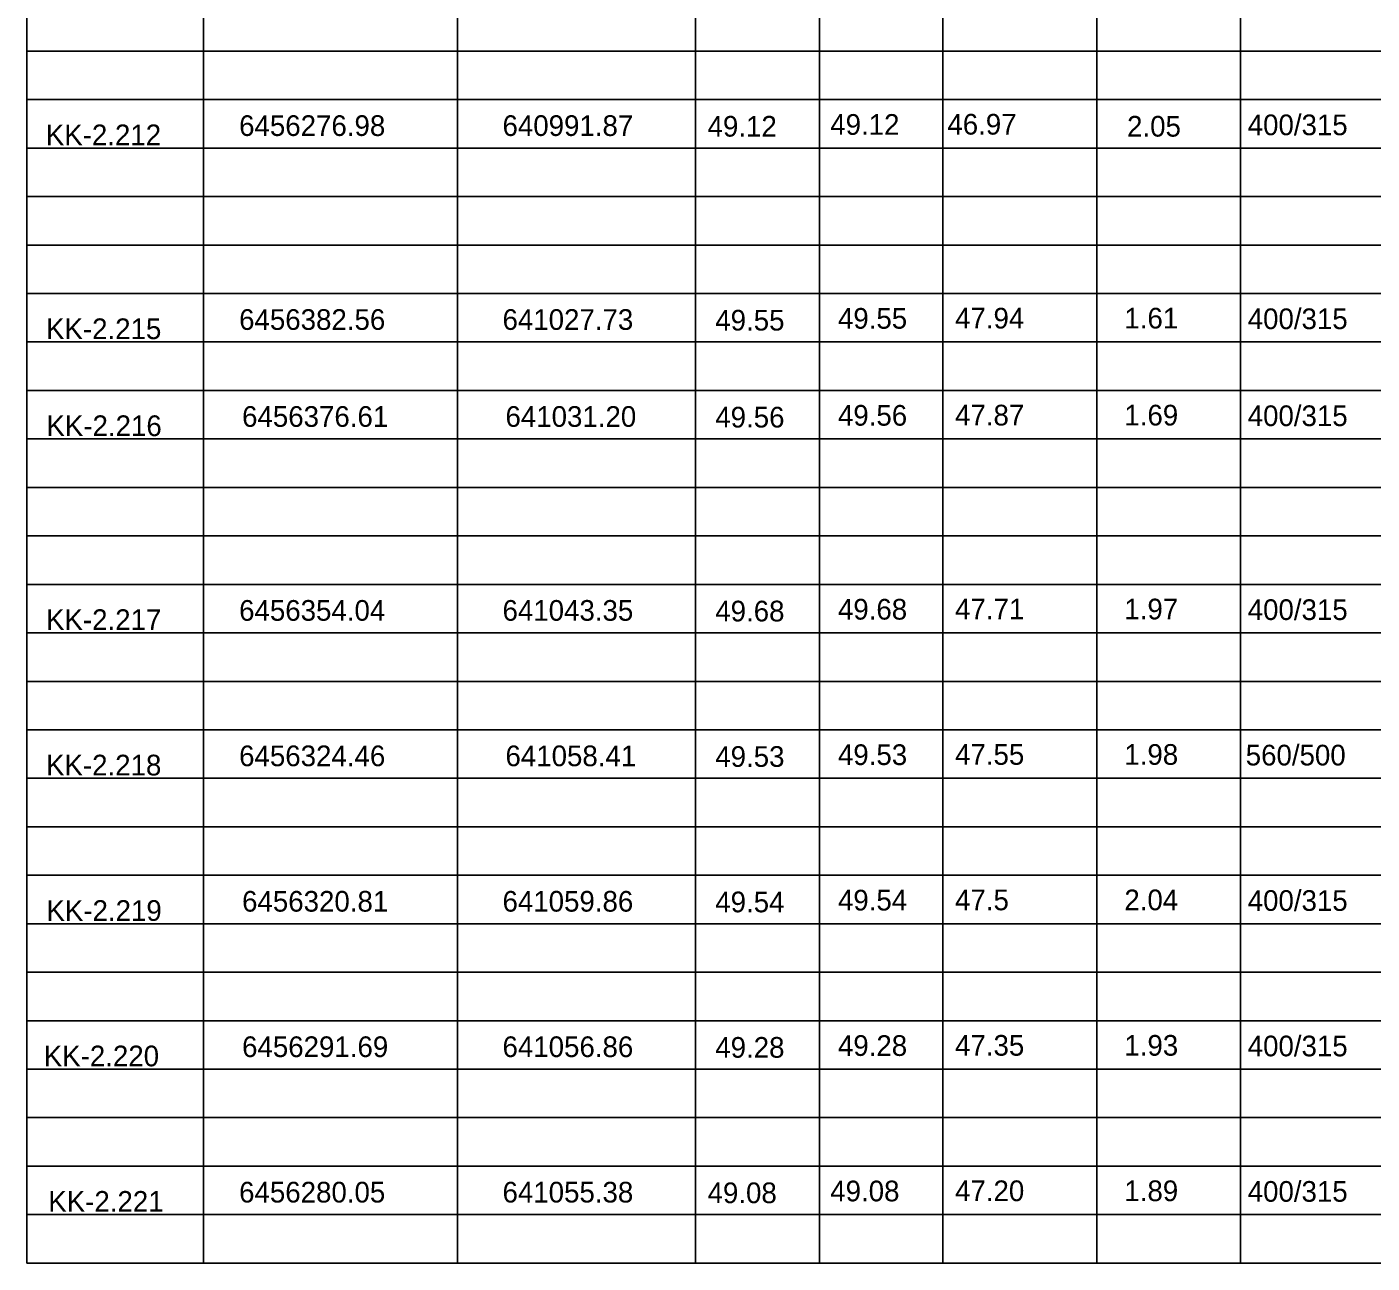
# Model space of a CAD drawing. Extents: x -90 to 640762, y 5 to 6456362.
# Drawn here: x 639665.8 to 639721.3, y 6455604.7 to 6455655.7 of the extents above; entities that cross this region are included whole.
import ezdxf

# ---------------------------------------------------------------- set-up
doc = ezdxf.new("R2010")
doc.units = 0
doc.layers.add('KAEVUTABEL', color=7, linetype='Continuous')

msp = doc.modelspace()

# ---------------------------------------------------------------- linework, layer by layer
at = {"layer": 'KAEVUTABEL'}
for p, q in [((639665.83, 6455680.666), (639665.83, 6455648.666)), ((639673.117, 6455680.666), (639673.117, 6455648.666)), ((639683.583, 6455680.666), (639683.583, 6455648.666)), ((639693.396, 6455680.666), (639693.396, 6455648.666)), ((639709.946, 6455654.666), (639665.83, 6455654.666)), ((639709.946, 6455654.666), (639665.83, 6455654.666)), ((639709.946, 6455654.666), (639665.83, 6455654.666)), ((639774.418, 6455654.666), (639709.946, 6455654.666)), ((639709.946, 6455652.666), (639665.83, 6455652.666)), ((639774.418, 6455652.666), (639709.946, 6455652.666)), ((639665.83, 6455650.666), (639665.83, 6455604.666)), ((639665.83, 6455604.666), (639665.83, 6455650.666)), ((639665.83, 6455650.666), (639665.83, 6455604.666)), ((639709.946, 6455650.666), (639665.83, 6455650.666)), ((639709.946, 6455650.666), (639665.83, 6455650.666)), ((639709.946, 6455650.666), (639665.83, 6455650.666)), ((639709.946, 6455650.666), (639665.83, 6455650.666)), ((639709.946, 6455650.666), (639665.83, 6455650.666)), ((639673.117, 6455650.666), (639673.117, 6455604.666)), ((639673.117, 6455650.666), (639673.117, 6455604.666)), ((639673.117, 6455650.666), (639673.117, 6455604.666)), ((639683.583, 6455650.666), (639683.583, 6455604.666)), ((639683.583, 6455650.666), (639683.583, 6455604.666)), ((639683.583, 6455650.666), (639683.583, 6455604.666)), ((639693.396, 6455650.666), (639693.396, 6455604.666)), ((639693.396, 6455604.666), (639693.396, 6455650.666)), ((639693.396, 6455650.666), (639693.396, 6455604.666)), ((639698.509, 6455650.666), (639698.509, 6455604.666)), ((639698.509, 6455604.666), (639698.509, 6455650.666)), ((639698.509, 6455650.666), (639698.509, 6455604.666)), ((639703.592, 6455650.666), (639703.592, 6455628.666)), ((639774.418, 6455650.666), (639709.946, 6455650.666)), ((639709.948, 6455628.666), (639709.948, 6455650.666)), ((639715.865, 6455628.666), (639715.865, 6455650.666)), ((639709.946, 6455648.666), (639665.83, 6455648.666)), ((639709.946, 6455648.666), (639665.83, 6455648.666)), ((639709.946, 6455648.666), (639665.83, 6455648.666)), ((639709.946, 6455648.666), (639665.83, 6455648.666)), ((639774.418, 6455648.666), (639709.946, 6455648.666)), ((639709.946, 6455646.666), (639665.83, 6455646.666)), ((639774.418, 6455646.666), (639709.946, 6455646.666)), ((639665.83, 6455644.666), (639708.719, 6455644.666)), ((639708.719, 6455644.666), (639665.83, 6455644.666)), ((639708.719, 6455644.666), (639665.83, 6455644.666)), ((639665.83, 6455644.666), (639708.719, 6455644.666)), ((639665.83, 6455644.666), (639708.719, 6455644.666)), ((639665.83, 6455644.666), (639708.719, 6455644.666)), ((639665.83, 6455644.666), (639708.719, 6455644.666)), ((639709.946, 6455644.666), (639665.83, 6455644.666)), ((639708.719, 6455644.666), (639773.189, 6455644.666)), ((639773.189, 6455644.666), (639708.719, 6455644.666)), ((639773.189, 6455644.666), (639708.719, 6455644.666)), ((639708.719, 6455644.666), (639773.189, 6455644.666)), ((639708.719, 6455644.666), (639773.189, 6455644.666)), ((639708.719, 6455644.666), (639773.189, 6455644.666)), ((639708.719, 6455644.666), (639773.189, 6455644.666)), ((639774.418, 6455644.666), (639709.946, 6455644.666)), ((639665.83, 6455642.666), (639708.719, 6455642.666)), ((639665.83, 6455642.666), (639708.719, 6455642.666)), ((639708.719, 6455642.666), (639774.418, 6455642.666)), ((639708.719, 6455642.666), (639774.418, 6455642.666)), ((639665.83, 6455640.666), (639708.719, 6455640.666)), ((639665.83, 6455640.666), (639708.719, 6455640.666)), ((639665.83, 6455640.666), (639708.719, 6455640.666)), ((639665.83, 6455640.666), (639665.83, 6455628.666)), ((639665.83, 6455640.666), (639708.719, 6455640.666)), ((639665.83, 6455640.666), (639708.719, 6455640.666)), ((639673.117, 6455640.666), (639673.117, 6455628.666)), ((639693.396, 6455640.666), (639693.396, 6455628.666)), ((639698.509, 6455640.666), (639698.509, 6455628.666)), ((639708.719, 6455640.666), (639774.418, 6455640.666)), ((639708.719, 6455640.666), (639774.418, 6455640.666)), ((639708.719, 6455640.666), (639774.418, 6455640.666)), ((639708.719, 6455640.666), (639774.418, 6455640.666)), ((639708.719, 6455640.666), (639774.418, 6455640.666)), ((639665.83, 6455638.666), (639708.719, 6455638.666)), ((639665.83, 6455638.666), (639708.719, 6455638.666)), ((639708.719, 6455638.666), (639774.418, 6455638.666)), ((639708.719, 6455638.666), (639774.418, 6455638.666)), ((639665.83, 6455636.666), (639708.719, 6455636.666)), ((639665.83, 6455636.666), (639708.719, 6455636.666)), ((639708.719, 6455636.666), (639774.418, 6455636.666)), ((639708.719, 6455636.666), (639774.418, 6455636.666)), ((639665.83, 6455634.666), (639708.719, 6455634.666)), ((639665.83, 6455634.666), (639708.719, 6455634.666)), ((639708.719, 6455634.666), (639774.418, 6455634.666)), ((639708.719, 6455634.666), (639774.418, 6455634.666)), ((639665.83, 6455632.666), (639708.719, 6455632.666)), ((639665.83, 6455632.666), (639708.719, 6455632.666)), ((639665.83, 6455632.666), (639708.719, 6455632.666)), ((639708.719, 6455632.666), (639774.418, 6455632.666)), ((639708.719, 6455632.666), (639774.418, 6455632.666)), ((639708.719, 6455632.666), (639774.418, 6455632.666)), ((639665.83, 6455630.666), (639708.719, 6455630.666)), ((639665.83, 6455630.666), (639708.719, 6455630.666)), ((639665.83, 6455630.666), (639708.719, 6455630.666)), ((639708.719, 6455630.666), (639774.418, 6455630.666)), ((639708.719, 6455630.666), (639774.418, 6455630.666)), ((639708.719, 6455630.666), (639774.418, 6455630.666)), ((639665.83, 6455628.666), (639708.719, 6455628.666)), ((639665.83, 6455628.666), (639708.719, 6455628.666)), ((639665.83, 6455628.666), (639708.719, 6455628.666)), ((639665.83, 6455628.666), (639708.719, 6455628.666)), ((639665.83, 6455628.666), (639665.83, 6455626.666)), ((639673.117, 6455628.666), (639673.117, 6455626.666)), ((639693.396, 6455628.666), (639693.396, 6455626.666)), ((639698.509, 6455628.666), (639698.509, 6455626.666)), ((639703.592, 6455628.666), (639703.592, 6455626.666)), ((639708.719, 6455628.666), (639774.418, 6455628.666)), ((639708.719, 6455628.666), (639774.418, 6455628.666)), ((639708.719, 6455628.666), (639774.418, 6455628.666)), ((639708.719, 6455628.666), (639774.418, 6455628.666)), ((639709.948, 6455614.666), (639709.948, 6455628.666)), ((639715.865, 6455626.666), (639715.865, 6455628.666)), ((639665.83, 6455626.666), (639708.719, 6455626.666)), ((639665.83, 6455626.666), (639665.83, 6455614.666)), ((639665.83, 6455626.666), (639708.719, 6455626.666)), ((639665.83, 6455626.666), (639708.719, 6455626.666)), ((639665.83, 6455626.666), (639708.719, 6455626.666)), ((639665.83, 6455626.666), (639708.719, 6455626.666)), ((639665.83, 6455626.666), (639708.719, 6455626.666)), ((639673.117, 6455626.666), (639673.117, 6455614.666)), ((639683.583, 6455626.666), (639683.583, 6455614.666)), ((639693.396, 6455626.666), (639693.396, 6455614.666)), ((639698.509, 6455626.666), (639698.509, 6455614.666)), ((639703.592, 6455626.666), (639703.592, 6455614.666)), ((639708.719, 6455626.666), (639774.418, 6455626.666)), ((639708.719, 6455626.666), (639774.418, 6455626.666)), ((639708.719, 6455626.666), (639774.418, 6455626.666)), ((639708.719, 6455626.666), (639774.418, 6455626.666)), ((639708.719, 6455626.666), (639774.418, 6455626.666)), ((639708.719, 6455626.666), (639774.418, 6455626.666)), ((639715.865, 6455614.666), (639715.865, 6455626.666)), ((639665.83, 6455624.666), (639708.719, 6455624.666)), ((639665.83, 6455624.666), (639708.719, 6455624.666)), ((639708.719, 6455624.666), (639774.418, 6455624.666)), ((639708.719, 6455624.666), (639774.418, 6455624.666)), ((639665.83, 6455622.666), (639708.719, 6455622.666)), ((639665.83, 6455622.666), (639708.719, 6455622.666)), ((639708.719, 6455622.666), (639774.418, 6455622.666)), ((639708.719, 6455622.666), (639774.418, 6455622.666)), ((639665.83, 6455620.666), (639708.719, 6455620.666)), ((639665.83, 6455620.666), (639708.719, 6455620.666)), ((639708.719, 6455620.666), (639774.418, 6455620.666)), ((639708.719, 6455620.666), (639774.418, 6455620.666)), ((639665.83, 6455618.666), (639708.719, 6455618.666)), ((639665.83, 6455618.666), (639708.719, 6455618.666)), ((639708.719, 6455618.666), (639774.418, 6455618.666)), ((639708.719, 6455618.666), (639774.418, 6455618.666)), ((639665.83, 6455616.666), (639708.719, 6455616.666)), ((639665.83, 6455616.666), (639708.719, 6455616.666)), ((639708.719, 6455616.666), (639774.418, 6455616.666)), ((639708.719, 6455616.666), (639774.418, 6455616.666)), ((639665.83, 6455614.666), (639708.719, 6455614.666)), ((639665.83, 6455614.666), (639665.83, 6455608.666)), ((639665.83, 6455614.666), (639708.719, 6455614.666)), ((639665.83, 6455614.666), (639708.719, 6455614.666)), ((639665.83, 6455614.666), (639708.719, 6455614.666)), ((639665.83, 6455614.666), (639708.719, 6455614.666)), ((639665.83, 6455614.666), (639708.719, 6455614.666)), ((639665.83, 6455614.666), (639665.83, 6455612.666)), ((639665.83, 6455614.666), (639708.719, 6455614.666)), ((639673.117, 6455614.666), (639673.117, 6455608.666)), ((639673.117, 6455614.666), (639673.117, 6455612.666)), ((639683.583, 6455614.666), (639683.583, 6455608.666)), ((639693.396, 6455614.666), (639693.396, 6455608.666)), ((639693.396, 6455614.666), (639693.396, 6455612.666)), ((639698.509, 6455614.666), (639698.509, 6455608.666)), ((639698.509, 6455614.666), (639698.509, 6455612.666)), ((639703.592, 6455614.666), (639703.592, 6455608.666)), ((639703.592, 6455614.666), (639703.592, 6455612.666)), ((639708.719, 6455614.666), (639774.418, 6455614.666)), ((639708.719, 6455614.666), (639774.418, 6455614.666)), ((639708.719, 6455614.666), (639774.418, 6455614.666)), ((639708.719, 6455614.666), (639774.418, 6455614.666)), ((639708.719, 6455614.666), (639774.418, 6455614.666)), ((639708.719, 6455614.666), (639774.418, 6455614.666)), ((639708.719, 6455614.666), (639774.418, 6455614.666)), ((639709.948, 6455608.666), (639709.948, 6455614.666)), ((639715.865, 6455608.666), (639715.865, 6455614.666)), ((639715.865, 6455612.666), (639715.865, 6455614.666)), ((639665.83, 6455612.666), (639708.719, 6455612.666)), ((639665.83, 6455612.666), (639708.719, 6455612.666)), ((639708.719, 6455612.666), (639774.418, 6455612.666)), ((639708.719, 6455612.666), (639774.418, 6455612.666)), ((639665.83, 6455610.666), (639708.719, 6455610.666)), ((639665.83, 6455610.666), (639708.719, 6455610.666)), ((639708.719, 6455610.666), (639774.418, 6455610.666)), ((639708.719, 6455610.666), (639774.418, 6455610.666)), ((639665.83, 6455608.666), (639708.719, 6455608.666)), ((639665.83, 6455608.666), (639665.83, 6455604.666)), ((639665.83, 6455608.666), (639708.719, 6455608.666)), ((639673.117, 6455608.666), (639673.117, 6455604.666)), ((639683.583, 6455608.666), (639683.583, 6455604.666)), ((639693.396, 6455608.666), (639693.396, 6455604.666)), ((639698.509, 6455608.666), (639698.509, 6455604.666)), ((639703.592, 6455608.666), (639703.592, 6455604.666)), ((639708.719, 6455608.666), (639774.418, 6455608.666)), ((639708.719, 6455608.666), (639774.418, 6455608.666)), ((639709.948, 6455604.666), (639709.948, 6455608.666)), ((639715.865, 6455604.666), (639715.865, 6455608.666)), ((639665.83, 6455606.666), (639774.418, 6455606.666)), ((639665.83, 6455604.666), (639774.418, 6455604.666))]:
    msp.add_line(p, q, dxfattribs=at)
for points in [[(639698.509, 6455755.195), (639698.509, 6455748.798), (639698.509, 6455746.666), (639698.509, 6455740.666), (639698.509, 6455734.666), (639698.509, 6455732.666), (639698.509, 6455728.666), (639698.509, 6455726.666), (639698.509, 6455720.666), (639698.509, 6455714.666), (639698.509, 6455712.666), (639698.509, 6455706.666), (639698.509, 6455700.666), (639698.509, 6455694.666), (639698.509, 6455692.666), (639698.509, 6455686.666), (639698.509, 6455680.666), (639698.509, 6455674.666), (639698.509, 6455668.666), (639698.509, 6455648.666)], [(639703.592, 6455755.195), (639703.592, 6455748.798), (639703.592, 6455746.666), (639703.592, 6455740.666), (639703.592, 6455734.666), (639703.592, 6455732.666), (639703.592, 6455728.666), (639703.592, 6455726.666), (639703.592, 6455720.666), (639703.592, 6455714.666), (639703.592, 6455712.666), (639703.592, 6455706.666), (639703.592, 6455700.666), (639703.592, 6455694.666), (639703.592, 6455692.666), (639703.592, 6455686.666), (639703.592, 6455680.666), (639703.592, 6455674.666), (639703.592, 6455668.666), (639703.592, 6455648.666)], [(639709.946, 6455755.195), (639709.946, 6455748.798), (639709.946, 6455746.666), (639709.946, 6455740.666), (639709.946, 6455734.666), (639709.946, 6455732.666), (639709.946, 6455728.666), (639709.946, 6455726.666), (639709.946, 6455720.666), (639709.946, 6455714.666), (639709.946, 6455712.666), (639709.946, 6455706.666), (639709.946, 6455700.666), (639709.946, 6455694.666), (639709.946, 6455692.666), (639709.946, 6455686.666), (639709.946, 6455680.666), (639709.946, 6455674.666), (639709.946, 6455668.666), (639709.946, 6455648.666)], [(639715.865, 6455648.666), (639715.865, 6455668.666), (639715.865, 6455674.666), (639715.865, 6455680.666), (639715.865, 6455686.666), (639715.865, 6455692.666), (639715.865, 6455694.666), (639715.865, 6455700.666), (639715.865, 6455706.666), (639715.865, 6455712.666), (639715.865, 6455714.666), (639715.865, 6455720.666), (639715.865, 6455726.666), (639715.865, 6455728.666), (639715.865, 6455732.666), (639715.865, 6455734.666), (639715.865, 6455740.666), (639715.865, 6455746.666), (639715.865, 6455748.798), (639715.865, 6455755.195)]]:
    msp.add_lwpolyline(points, dxfattribs=at)

# ---------------------------------------------------------------- texts
for s, height, p in [('6456276.98 ', 0.85293, (639674.58, 6455651.166)), ('640991.87 ', 0.8529, (639685.44, 6455651.166)), ('49.12', 0.8529, (639693.895, 6455651.139)), ('49.12', 0.8529, (639698.953, 6455651.214)), ('46.97', 0.8529, (639703.782, 6455651.223)), ('2.05', 0.8529, (639711.192, 6455651.139)), ('400/315', 0.8529, (639716.165, 6455651.197)), ('KK-2.212', 0.8529, (639666.609, 6455650.785)), ('6456382.56 ', 0.85293, (639674.58, 6455643.166)), ('641027.73 ', 0.8529, (639685.44, 6455643.166)), (' 49.55', 0.8529, (639698.953, 6455643.214)), (' 47.94', 0.8529, (639703.782, 6455643.223)), ('1.61', 0.8529, (639711.08, 6455643.223)), ('400/315', 0.8529, (639716.165, 6455643.197)), ('KK-2.215', 0.8529, (639666.618, 6455642.785)), (' 49.55', 0.8529, (639693.895, 6455643.139)), ('KK-2.216', 0.8529, (639666.635, 6455638.785)), ('6456376.61 ', 0.85293, (639674.702, 6455639.166)), ('641031.20 ', 0.8529, (639685.562, 6455639.166)), (' 49.56', 0.8529, (639693.895, 6455639.139)), (' 49.56', 0.8529, (639698.953, 6455639.214)), (' 47.87', 0.8529, (639703.782, 6455639.223)), ('1.69', 0.8529, (639711.08, 6455639.223)), ('400/315', 0.8529, (639716.165, 6455639.197)), ('6456354.04 ', 0.85293, (639674.58, 6455631.166)), ('641043.35 ', 0.8529, (639685.44, 6455631.166)), (' 49.68', 0.8529, (639693.895, 6455631.139)), (' 49.68', 0.8529, (639698.953, 6455631.214)), (' 47.71', 0.8529, (639703.782, 6455631.223)), ('1.97', 0.8529, (639711.08, 6455631.223)), ('400/315', 0.8529, (639716.165, 6455631.197)), ('KK-2.217', 0.8529, (639666.618, 6455630.785)), ('6456324.46 ', 0.85293, (639674.58, 6455625.166)), ('641058.41 ', 0.8529, (639685.562, 6455625.166)), (' 49.53', 0.8529, (639693.895, 6455625.139)), (' 49.53', 0.8529, (639698.953, 6455625.214)), (' 47.55', 0.8529, (639703.782, 6455625.223)), ('1.98', 0.8529, (639711.08, 6455625.223)), ('560/500', 0.8529, (639716.083, 6455625.197)), ('KK-2.218', 0.8529, (639666.618, 6455624.785)), ('KK-2.219', 0.8529, (639666.635, 6455618.785)), ('6456320.81 ', 0.85293, (639674.702, 6455619.166)), ('641059.86 ', 0.8529, (639685.44, 6455619.166)), (' 49.54', 0.8529, (639693.895, 6455619.139)), (' 49.54', 0.8529, (639698.953, 6455619.214)), (' 47.5', 0.8529, (639703.782, 6455619.223)), ('2.04', 0.8529, (639711.08, 6455619.223)), ('400/315', 0.8529, (639716.165, 6455619.197)), (' 49.28', 0.8529, (639698.953, 6455613.214)), (' 47.35', 0.8529, (639703.782, 6455613.223)), ('1.93', 0.8529, (639711.08, 6455613.223)), ('400/315', 0.8529, (639716.165, 6455613.197)), ('KK-2.220', 0.8529, (639666.524, 6455612.785)), ('6456291.69 ', 0.85293, (639674.702, 6455613.166)), ('641056.86 ', 0.8529, (639685.44, 6455613.166)), (' 49.28', 0.8529, (639693.895, 6455613.139)), ('6456280.05 ', 0.85293, (639674.58, 6455607.166)), ('641055.38 ', 0.8529, (639685.44, 6455607.166)), ('49.08', 0.8529, (639693.895, 6455607.139)), ('49.08', 0.8529, (639698.953, 6455607.214)), (' 47.20', 0.8529, (639703.782, 6455607.223)), ('1.89', 0.8529, (639711.08, 6455607.223)), ('400/315', 0.8529, (639716.165, 6455607.197)), ('KK-2.221', 0.8529, (639666.711, 6455606.785))]:
    msp.add_text(s, height=height, dxfattribs=at).set_placement(p)

doc.saveas('drawing.dxf')
